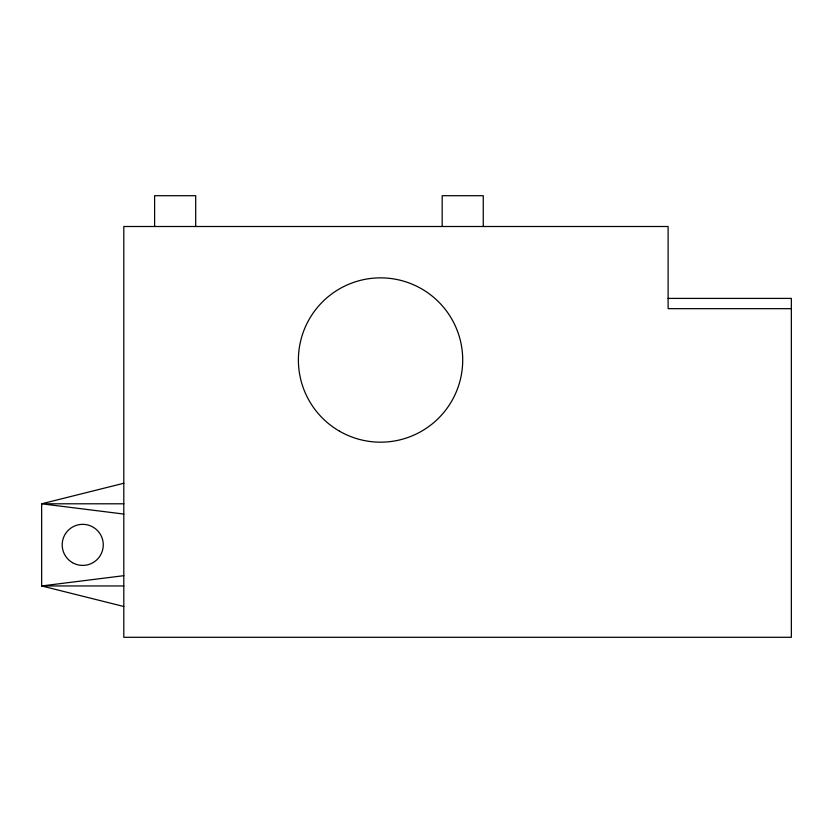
<?xml version="1.0" encoding="UTF-8"?>
<svg xmlns="http://www.w3.org/2000/svg" width="833" height="833" viewBox="0 0 833 833"><rect width="100%" height="100%" fill="white"/><g stroke="black" fill="none" stroke-linecap="round" stroke-linejoin="round"><path stroke-width="1.25" d="M123.805 483.255L41.65 503.798L41.65 585.953L123.805 606.497M123.805 575.686L41.65 585.953L123.805 585.953M668.108 298.401L791.35 298.401L791.35 637.297L123.805 637.297L123.805 226.503L668.108 226.503L668.108 308.668L791.35 308.668M123.805 503.798L41.65 503.798L123.805 514.065M483.255 226.503L483.255 195.703L442.177 195.703L442.177 226.503M195.703 226.503L195.703 195.703L154.615 195.703L154.615 226.503M339.479 431.171A82.155 82.155 0 0 0 462.711 360.012A82.155 82.155 0 0 0 339.479 288.864A82.155 82.155 0 0 0 339.479 431.171M72.461 562.66A20.544 20.544 0 0 0 103.271 544.876A20.544 20.544 0 0 0 72.461 527.081A20.544 20.544 0 0 0 72.461 562.66"/></g></svg>
